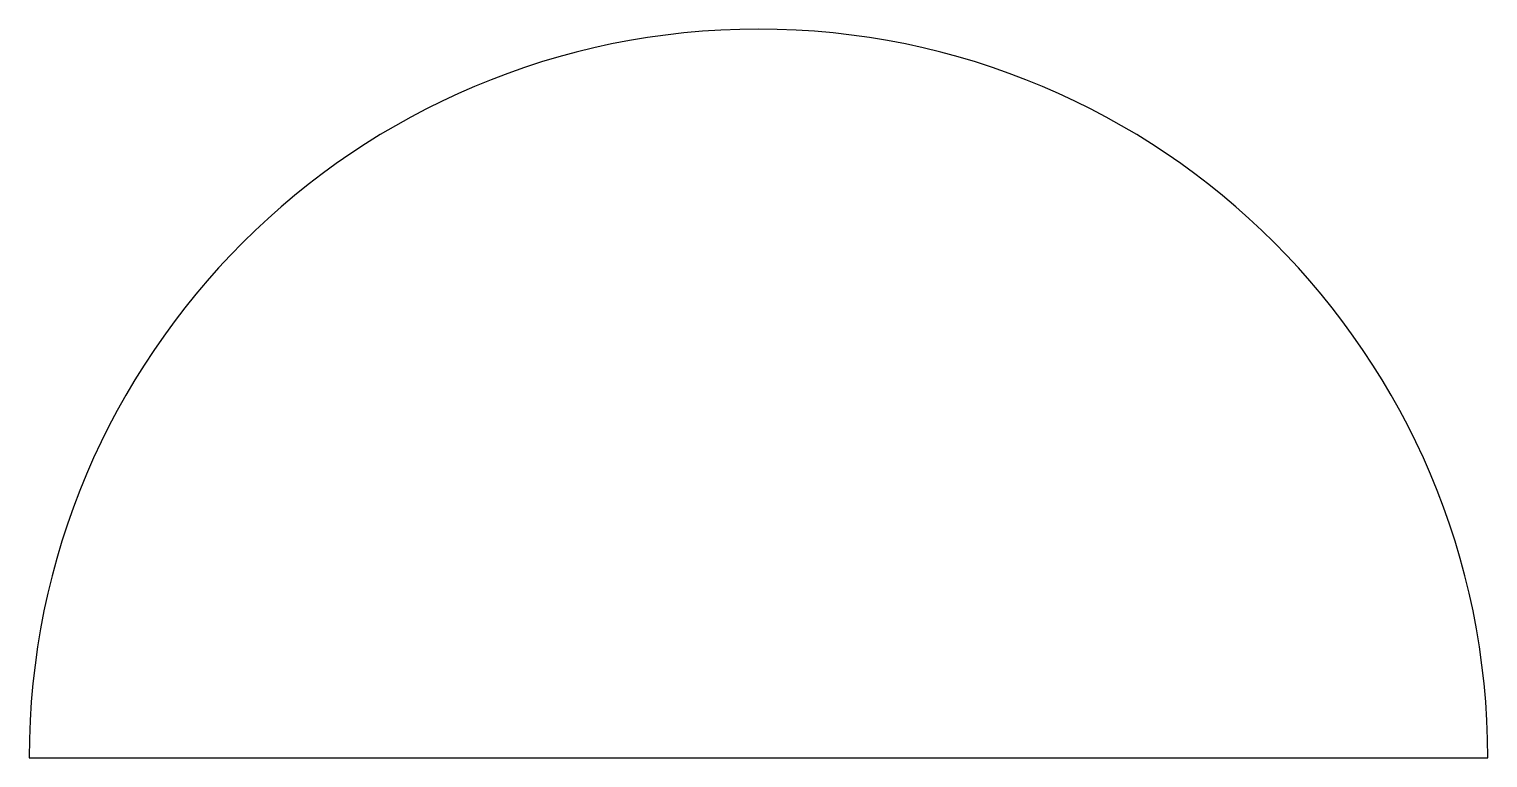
# Model space of a CAD drawing. Extents: x 110.792 to 111.79, y 167.259 to 167.758.
import ezdxf

# ---------------------------------------------------------------- set-up
doc = ezdxf.new("R2010")
doc.units = 0
doc.header["$MEASUREMENT"] = 0
doc.layers.add('DIM', color=2, linetype='CONTINUOUS')

msp = doc.modelspace()

# ---------------------------------------------------------------- linework, layer by layer
at = {"layer": 'DIM'}
msp.add_line((110.7919561536563, 167.2592931149995), (111.7902508596563, 167.2592931149995), dxfattribs=at)
msp.add_arc((111.2911035066563, 167.2592931149995), 0.4991473529999999, 0, 180, dxfattribs=at)

doc.saveas('drawing.dxf')
